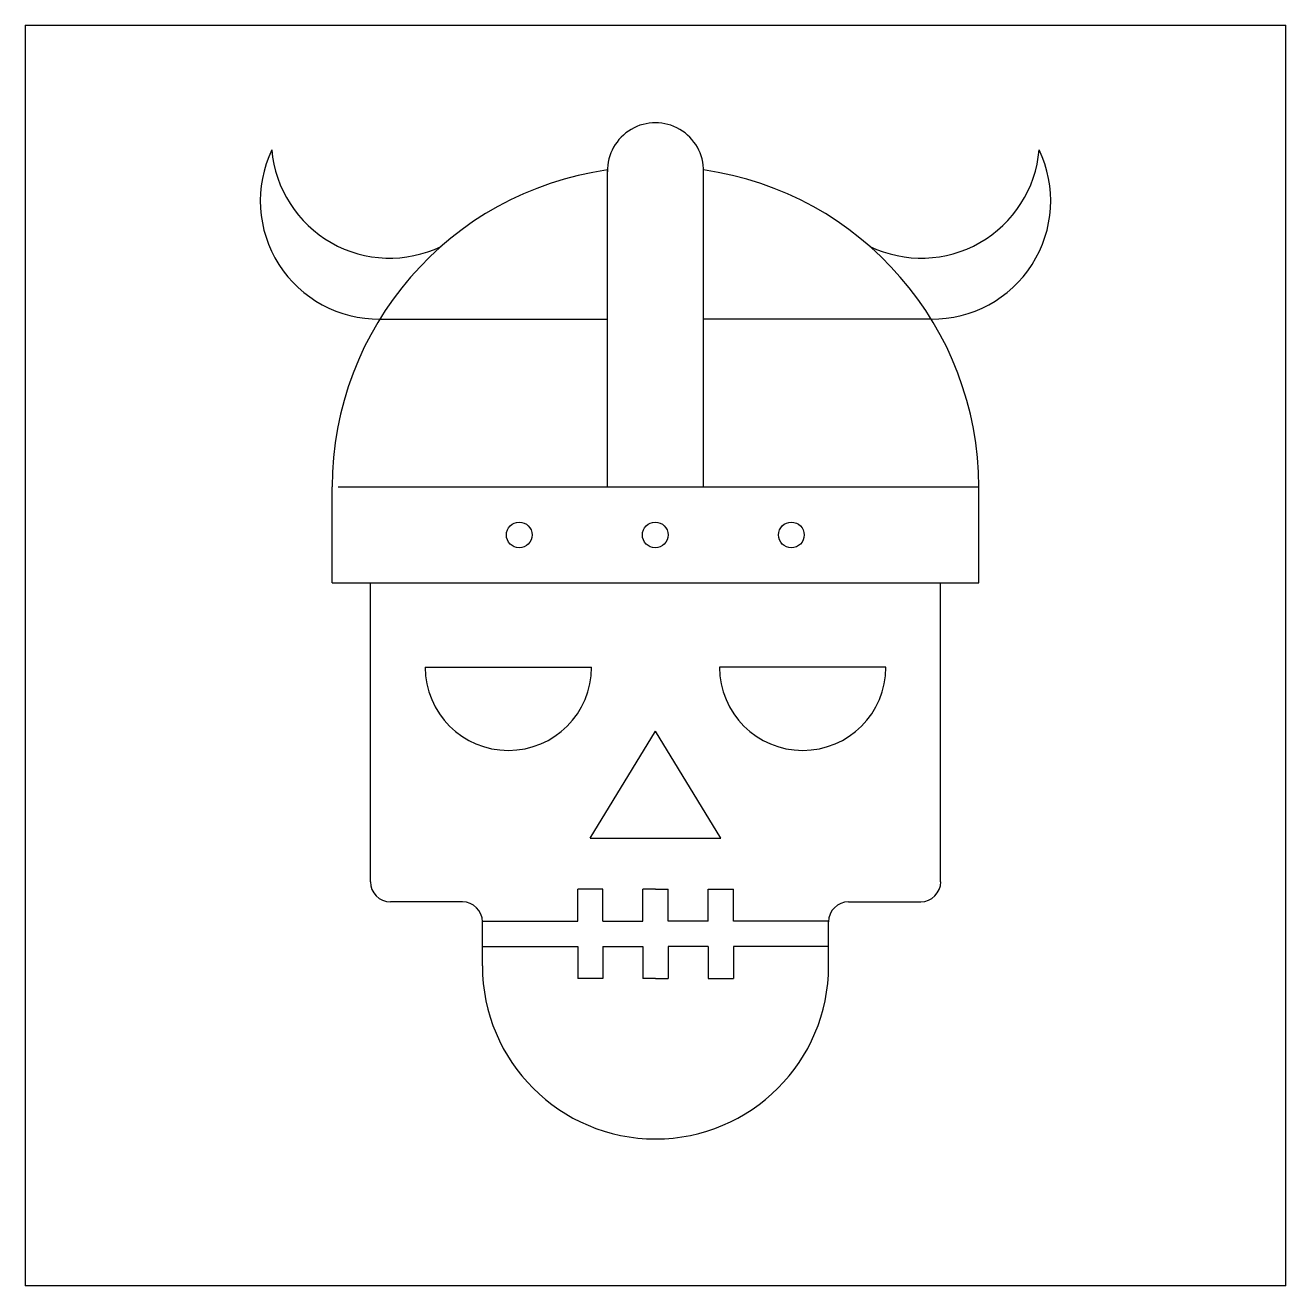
# Model space of a CAD drawing. Header units: inches. Extents: x 24.6 to 124.6, y 13.5 to 113.5.
import ezdxf

# ---------------------------------------------------------------- set-up
doc = ezdxf.new("R2010")
doc.units = ezdxf.units.IN
doc.header["$MEASUREMENT"] = 0

msp = doc.modelspace()

# ---------------------------------------------------------------- linework, layer by layer
for p, q in [((24.55, 113.47), (124.55, 113.47)), ((24.55, 113.47), (24.55, 13.47)), ((124.55, 13.47), (124.55, 113.47)), ((70.74, 76.84), (70.74, 101.99)), ((78.36, 76.84), (78.36, 101.99)), ((52.68, 90.15), (70.74, 90.15)), ((96.42, 90.15), (78.36, 90.15)), ((48.91, 69.22), (48.91, 76.84)), ((49.39, 76.84), (100.19, 76.84)), ((70.74, 76.84), (78.36, 76.84)), ((100.19, 69.22), (100.19, 76.84)), ((48.91, 69.22), (100.19, 69.22)), ((51.93, 45.52), (51.93, 69.22)), ((97.17, 45.52), (97.17, 69.22)), ((56.28, 62.54), (69.47, 62.54)), ((92.82, 62.54), (79.63, 62.54)), ((69.38, 48.99), (74.55, 57.46)), ((79.73, 48.99), (74.55, 57.46)), ((69.38, 48.99), (79.73, 48.99)), ((68.38, 42.39), (68.38, 44.93)), ((70.38, 44.93), (68.38, 44.93)), ((70.38, 42.39), (70.38, 44.93)), ((73.55, 42.39), (73.55, 44.93)), ((74.55, 44.93), (73.55, 44.93)), ((74.55, 44.93), (75.55, 44.93)), ((75.55, 42.39), (75.55, 44.93)), ((75.55, 42.39), (75.55, 44.93)), ((78.73, 44.93), (80.73, 44.93)), ((78.73, 42.39), (78.73, 44.93)), ((80.73, 42.39), (80.73, 44.93)), ((59.23, 43.93), (53.52, 43.93)), ((89.87, 43.93), (95.59, 43.93)), ((60.82, 41.39), (60.82, 42.39)), ((60.82, 42.39), (68.38, 42.39)), ((60.82, 38.85), (60.82, 42.38)), ((70.38, 42.39), (73.55, 42.39)), ((78.73, 42.39), (75.55, 42.39)), ((88.28, 42.39), (80.73, 42.39)), ((88.28, 38.85), (88.28, 42.34)), ((60.82, 40.39), (68.38, 40.39)), ((68.38, 40.39), (68.38, 37.85)), ((70.38, 40.39), (73.55, 40.39)), ((70.38, 40.39), (70.38, 37.85)), ((73.55, 40.39), (73.55, 37.85)), ((78.73, 40.39), (75.55, 40.39)), ((75.55, 40.39), (75.55, 37.85)), ((78.73, 40.39), (78.73, 37.85)), ((88.28, 40.39), (80.73, 40.39)), ((80.73, 40.39), (80.73, 37.85)), ((70.38, 37.85), (68.38, 37.85)), ((74.55, 37.85), (73.55, 37.85)), ((74.55, 37.85), (75.55, 37.85)), ((78.73, 37.85), (80.73, 37.85)), ((124.55, 13.47), (24.55, 13.47))]:
    msp.add_line(p, q)
for centre in [(63.74, 73.03), (74.53, 73.03), (85.33, 73.03)]:
    msp.add_circle(centre, 1.02)
for centre, radius, start, end in [((74.55, 101.92), 3.81, 358.9212, 181.0788), ((52.58, 99.54), 9.38, 154.4989, 270.6257), ((53.47, 104.38), 9.39, 184.8915, 295.7528), ((95.63, 104.38), 9.39, 244.2472, 355.1085), ((96.52, 99.54), 9.38, 269.3743, 25.5011), ((74.31, 76.84), 25.4, 98.0879, 180), ((74.79, 76.84), 25.4, 0, 81.9121), ((62.88, 62.54), 6.6, 180, 0), ((86.23, 62.54), 6.6, 180, 0), ((53.52, 45.52), 1.59, 180, 270), ((95.59, 45.52), 1.59, 270, 0), ((59.23, 42.34), 1.59, 0, 90), ((89.87, 42.34), 1.59, 90, 180), ((74.55, 38.85), 13.73, 180.001, 359.999)]:
    msp.add_arc(centre, radius, start, end)

doc.saveas('drawing.dxf')
